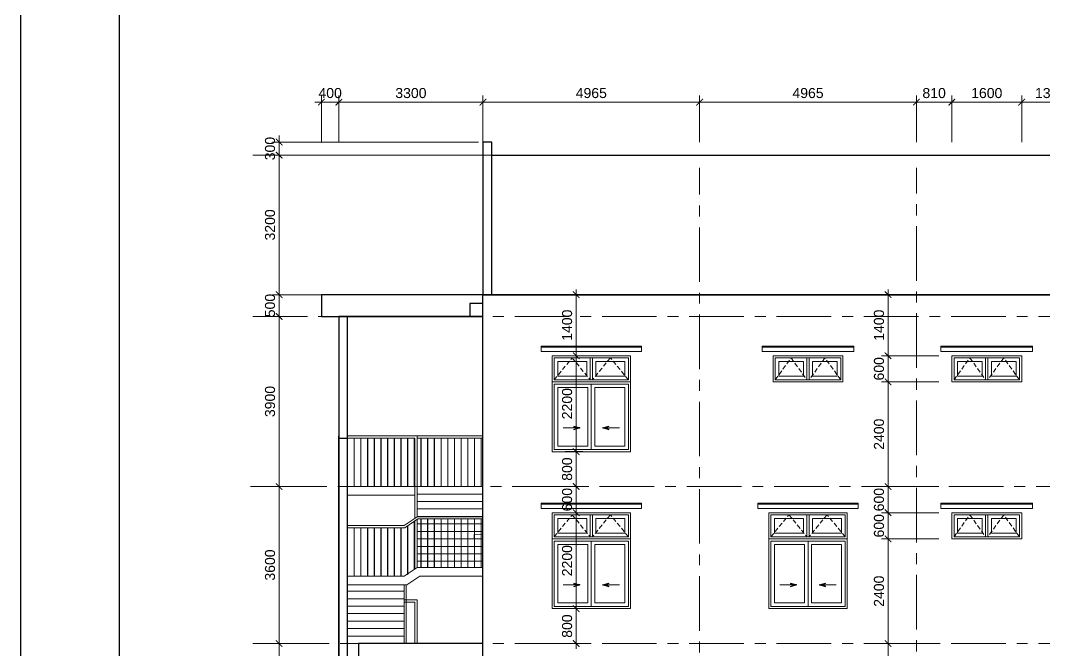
# Model space of a CAD drawing. Header units: millimetres. Extents: x 886808 to 1650903, y -1008069 to 230892.
# Drawn here: x 1007896 to 1031357, y -407942 to -393494 of the extents above; entities that cross this region are included whole.
import ezdxf

# ---------------------------------------------------------------- set-up
doc = ezdxf.new("R2010")
doc.units = ezdxf.units.MM
doc.linetypes.add('CENTER', pattern=[2, 1.25, -0.25, 0.25, -0.25])
doc.linetypes.add('DASHED', pattern=[0.75, 0.5, -0.25])
doc.layers.get('0').update_dxf_attribs({"lineweight": 0})
for name, color, linetype, lineweight in [('0.NETMANHNHAT-0.05', 251, 'Continuous', 0), ('03- Net Cua- 153', 153, 'Continuous', 9), ('06- Dim- 250', 250, 'Continuous', 0), ('8l NET TO', 8, 'Continuous', 9), ('A-GLAZ', 151, 'Continuous', 5), ('A-Wall', 113, 'Continuous', 30), ('A_Dim', 8, 'Continuous', 5)]:
    doc.layers.add(name, color=color, linetype=linetype, lineweight=lineweight)
doc.styles.add('TIÊU ĐỀ', font='arial.ttf', dxfattribs={"height": 230})
doc.dimstyles.new('1-100', dxfattribs={"dimtxt": 230, "dimasz": 150, "dimexe": 150, "dimexo": 300, "dimgap": 90, "dimtad": 1, "dimdec": 0, "dimrnd": 5, "dimzin": 0, "dimtxsty": 'TIÊU ĐỀ', "dimblk": 'ARCHTICK', "dimcen": 100, "dimdle": 120, "dimclrd": 256, "dimclre": 256, "dimclrt": 2, "dimadec": 0, "dimazin": 0, "dimtfac": 1, "dimtdec": 0, "dimtix": 1, "dimtmove": 1, "dimatfit": 3, "dimldrblk": 'OPEN30', "dimfxl": 900, "dimtolj": 1, "dimtzin": 0, "dimlwd": 13, "dimlwe": 13, "dimarcsym": 1})

# ---------------------------------------------------------------- blocks, each defined once
blk = doc.blocks.new('DAC_AW_Double aluminum sliding window - CỬA SỔ NHÔM KÍNH 2 CÁNH TRƯỢT - _1400X1300_-6485433-MẶT ĐỨNG TRỤC H-A')
at = {"layer": 'A-GLAZ'}
for p, q in [((-33025, 6560), (-33215, 6550)), ((-33215, 6550), (-33215, 6450)), ((-33215, 6450), (-33200, 6450)), ((-33190, 6450), (-33015, 6450))]:
    blk.add_line(p, q, dxfattribs=at)
for centre, radius, start, end in [((-33025, 6570), 10, 270, 0), ((-33195, 6450), 5, 0, 180)]:
    blk.add_arc(centre, radius, start, end, dxfattribs=at)
blk = doc.blocks.new('_ArchTick')
at = {"color": 0, "linetype": 'ByBlock', "const_width": 0.15}
blk.add_lwpolyline([(-0.5, -0.5), (0.5, 0.5)], dxfattribs=at)
blk = doc.blocks.new('*D320')
at = {"layer": 'A_Dim', "lineweight": 13, "transparency": 16777216}
for p, q in [((1013822, -412102), (1013822, -407662)), ((1014891, -407782), (1013672, -407782)), ((1014891, -411982), (1013672, -411982))]:
    blk.add_line(p, q, dxfattribs=at)
at = {"layer": 'Defpoints', "color": 0, "transparency": 16777216}
for p in [(1013822, -407782), (1015191, -407782), (1015191, -411982)]:
    blk.add_point(p, dxfattribs=at)
at = {"layer": 'A_Dim', "lineweight": 13, "transparency": 16777216, "xscale": 150, "yscale": 150, "zscale": 150}
for p, rotation in [((1013822, -407782), 90), ((1013822, -411982), 270)]:
    blk.add_blockref('_ArchTick', p, dxfattribs=dict(at, rotation=rotation))
at = {"layer": 'A_Dim', "color": 2, "transparency": 16777216, "insert": (1013614, -409882), "char_height": 230, "attachment_point": 5, "rotation": 90, "style": 'TIÊU ĐỀ'}
blk.add_mtext('\\A1;4200', dxfattribs=at)
blk = doc.blocks.new('_Open30')
at = {"color": 0, "linetype": 'ByBlock', "lineweight": -2}
for p, q in [((-1, 0.27), (0, 0)), ((0, 0), (-1, -0.27)), ((0, 0), (-1, 0))]:
    blk.add_line(p, q, dxfattribs=at)
blk = doc.blocks.new('*D321')
at = {"layer": 'A_Dim', "lineweight": 13, "transparency": 16777216}
for p, q in [((1014409, -404182), (1013672, -404182)), ((1013822, -407902), (1013822, -404062)), ((1014891, -407782), (1013672, -407782))]:
    blk.add_line(p, q, dxfattribs=at)
at = {"layer": 'Defpoints', "color": 0, "transparency": 16777216}
for p in [(1013822, -404182), (1014709, -404182), (1015191, -407782)]:
    blk.add_point(p, dxfattribs=at)
at = {"layer": 'A_Dim', "lineweight": 13, "transparency": 16777216, "xscale": 150, "yscale": 150, "zscale": 150}
for p, rotation in [((1013822, -404182), 90), ((1013822, -407782), 270)]:
    blk.add_blockref('_ArchTick', p, dxfattribs=dict(at, rotation=rotation))
at = {"layer": 'A_Dim', "color": 2, "transparency": 16777216, "insert": (1013614, -405982), "char_height": 230, "attachment_point": 5, "rotation": 90, "style": 'TIÊU ĐỀ'}
blk.add_mtext('\\A1;3600', dxfattribs=at)
blk = doc.blocks.new('*D322')
at = {"layer": 'A_Dim', "lineweight": 13, "transparency": 16777216}
for p, q in [((1014791, -396282), (1014791, -395217)), ((1015191, -396282), (1015191, -395217)), ((1014791, -395367), (1014641, -395367)), ((1014791, -395367), (1015191, -395367)), ((1015191, -395367), (1015341, -395367))]:
    blk.add_line(p, q, dxfattribs=at)
at = {"layer": 'Defpoints', "color": 0, "transparency": 16777216}
for p in [(1015191, -395367), (1014791, -396582), (1015191, -396582)]:
    blk.add_point(p, dxfattribs=at)
at = {"layer": 'A_Dim', "lineweight": 13, "transparency": 16777216, "xscale": 150, "yscale": 150, "zscale": 150}
blk.add_blockref('_ArchTick', (1014791, -395367), dxfattribs=at)
at = {"layer": 'A_Dim', "lineweight": 13, "transparency": 16777216, "xscale": 150, "yscale": 150, "zscale": 150, "rotation": 180}
blk.add_blockref('_ArchTick', (1015191, -395367), dxfattribs=at)
at = {"layer": 'A_Dim', "color": 2, "transparency": 16777216, "insert": (1014991, -395160), "char_height": 230, "attachment_point": 5, "style": 'TIÊU ĐỀ'}
blk.add_mtext('\\A1;400', dxfattribs=at)
blk = doc.blocks.new('*D323')
at = {"layer": 'A_Dim', "lineweight": 13, "transparency": 16777216}
for p, q in [((1015191, -396282), (1015191, -395217)), ((1018491, -396282), (1018491, -395217)), ((1015071, -395367), (1018611, -395367))]:
    blk.add_line(p, q, dxfattribs=at)
at = {"layer": 'Defpoints', "color": 0, "transparency": 16777216}
for p in [(1018491, -395367), (1015191, -396582), (1018491, -396582)]:
    blk.add_point(p, dxfattribs=at)
at = {"layer": 'A_Dim', "lineweight": 13, "transparency": 16777216, "xscale": 150, "yscale": 150, "zscale": 150, "rotation": 180}
blk.add_blockref('_ArchTick', (1015191, -395367), dxfattribs=at)
at = {"layer": 'A_Dim', "lineweight": 13, "transparency": 16777216, "xscale": 150, "yscale": 150, "zscale": 150}
blk.add_blockref('_ArchTick', (1018491, -395367), dxfattribs=at)
at = {"layer": 'A_Dim', "color": 2, "transparency": 16777216, "insert": (1016841, -395160), "char_height": 230, "attachment_point": 5, "style": 'TIÊU ĐỀ'}
blk.add_mtext('\\A1;3300', dxfattribs=at)
blk = doc.blocks.new('*D324')
at = {"layer": 'A_Dim', "lineweight": 13, "transparency": 16777216}
for p, q in [((1018491, -396282), (1018491, -395217)), ((1023456, -396282), (1023456, -395217)), ((1018371, -395367), (1023576, -395367))]:
    blk.add_line(p, q, dxfattribs=at)
at = {"layer": 'Defpoints', "color": 0, "transparency": 16777216}
for p in [(1023456, -395367), (1018491, -396582), (1023456, -396582)]:
    blk.add_point(p, dxfattribs=at)
at = {"layer": 'A_Dim', "lineweight": 13, "transparency": 16777216, "xscale": 150, "yscale": 150, "zscale": 150, "rotation": 180}
blk.add_blockref('_ArchTick', (1018491, -395367), dxfattribs=at)
at = {"layer": 'A_Dim', "lineweight": 13, "transparency": 16777216, "xscale": 150, "yscale": 150, "zscale": 150}
blk.add_blockref('_ArchTick', (1023456, -395367), dxfattribs=at)
at = {"layer": 'A_Dim', "color": 2, "transparency": 16777216, "insert": (1020974, -395160), "char_height": 230, "attachment_point": 5, "style": 'TIÊU ĐỀ'}
blk.add_mtext('\\A1;4965', dxfattribs=at)
blk = doc.blocks.new('*D325')
at = {"layer": 'A_Dim', "lineweight": 13, "transparency": 16777216}
for p, q in [((1023456, -396282), (1023456, -395217)), ((1028421, -396282), (1028421, -395217)), ((1023336, -395367), (1028541, -395367))]:
    blk.add_line(p, q, dxfattribs=at)
at = {"layer": 'Defpoints', "color": 0, "transparency": 16777216}
for p in [(1028421, -395367), (1023456, -396582), (1028421, -396582)]:
    blk.add_point(p, dxfattribs=at)
at = {"layer": 'A_Dim', "lineweight": 13, "transparency": 16777216, "xscale": 150, "yscale": 150, "zscale": 150, "rotation": 180}
blk.add_blockref('_ArchTick', (1023456, -395367), dxfattribs=at)
at = {"layer": 'A_Dim', "lineweight": 13, "transparency": 16777216, "xscale": 150, "yscale": 150, "zscale": 150}
blk.add_blockref('_ArchTick', (1028421, -395367), dxfattribs=at)
at = {"layer": 'A_Dim', "color": 2, "transparency": 16777216, "insert": (1025939, -395160), "char_height": 230, "attachment_point": 5, "style": 'TIÊU ĐỀ'}
blk.add_mtext('\\A1;4965', dxfattribs=at)
blk = doc.blocks.new('*D326')
at = {"layer": 'A_Dim', "lineweight": 13, "transparency": 16777216}
for p, q in [((1028421, -396282), (1028421, -395217)), ((1029234, -396282), (1029234, -395217)), ((1028301, -395367), (1029354, -395367))]:
    blk.add_line(p, q, dxfattribs=at)
at = {"layer": 'Defpoints', "color": 0, "transparency": 16777216}
for p in [(1029234, -395367), (1028421, -396582), (1029234, -396582)]:
    blk.add_point(p, dxfattribs=at)
at = {"layer": 'A_Dim', "lineweight": 13, "transparency": 16777216, "xscale": 150, "yscale": 150, "zscale": 150, "rotation": 180}
blk.add_blockref('_ArchTick', (1028421, -395367), dxfattribs=at)
at = {"layer": 'A_Dim', "lineweight": 13, "transparency": 16777216, "xscale": 150, "yscale": 150, "zscale": 150}
blk.add_blockref('_ArchTick', (1029234, -395367), dxfattribs=at)
at = {"layer": 'A_Dim', "color": 2, "transparency": 16777216, "insert": (1028828, -395160), "char_height": 230, "attachment_point": 5, "style": 'TIÊU ĐỀ'}
blk.add_mtext('\\A1;810', dxfattribs=at)
blk = doc.blocks.new('*D327')
at = {"layer": 'A_Dim', "lineweight": 13, "transparency": 16777216}
for p, q in [((1029234, -396282), (1029234, -395217)), ((1030834, -396282), (1030834, -395217)), ((1029114, -395367), (1030954, -395367))]:
    blk.add_line(p, q, dxfattribs=at)
at = {"layer": 'Defpoints', "color": 0, "transparency": 16777216}
for p in [(1030834, -395367), (1029234, -396582), (1030834, -396582)]:
    blk.add_point(p, dxfattribs=at)
at = {"layer": 'A_Dim', "lineweight": 13, "transparency": 16777216, "xscale": 150, "yscale": 150, "zscale": 150, "rotation": 180}
blk.add_blockref('_ArchTick', (1029234, -395367), dxfattribs=at)
at = {"layer": 'A_Dim', "lineweight": 13, "transparency": 16777216, "xscale": 150, "yscale": 150, "zscale": 150}
blk.add_blockref('_ArchTick', (1030834, -395367), dxfattribs=at)
at = {"layer": 'A_Dim', "color": 2, "transparency": 16777216, "insert": (1030034, -395160), "char_height": 230, "attachment_point": 5, "style": 'TIÊU ĐỀ'}
blk.add_mtext('\\A1;1600', dxfattribs=at)
blk = doc.blocks.new('*D328')
at = {"layer": 'A_Dim', "lineweight": 13, "transparency": 16777216}
for p, q in [((1030834, -396282), (1030834, -395217)), ((1032159, -396282), (1032159, -395217)), ((1030714, -395367), (1032279, -395367))]:
    blk.add_line(p, q, dxfattribs=at)
at = {"layer": 'Defpoints', "color": 0, "transparency": 16777216}
for p in [(1032159, -395367), (1030834, -396582), (1032159, -396582)]:
    blk.add_point(p, dxfattribs=at)
at = {"layer": 'A_Dim', "lineweight": 13, "transparency": 16777216, "xscale": 150, "yscale": 150, "zscale": 150, "rotation": 180}
blk.add_blockref('_ArchTick', (1030834, -395367), dxfattribs=at)
at = {"layer": 'A_Dim', "lineweight": 13, "transparency": 16777216, "xscale": 150, "yscale": 150, "zscale": 150}
blk.add_blockref('_ArchTick', (1032159, -395367), dxfattribs=at)
at = {"layer": 'A_Dim', "color": 2, "transparency": 16777216, "insert": (1031496, -395160), "char_height": 230, "attachment_point": 5, "style": 'TIÊU ĐỀ'}
blk.add_mtext('\\A1;1325', dxfattribs=at)
blk = doc.blocks.new('*D306')
at = {"layer": 'A_Dim', "lineweight": 13, "transparency": 16777216}
for p, q in [((1027772, -409502), (1027772, -407662)), ((1027921, -407782), (1027922, -407782)), ((1027921, -409382), (1027922, -409382))]:
    blk.add_line(p, q, dxfattribs=at)
at = {"layer": 'Defpoints', "color": 0, "transparency": 16777216}
for p in [(1027621, -407782), (1027772, -407782), (1027621, -409382)]:
    blk.add_point(p, dxfattribs=at)
at = {"layer": 'A_Dim', "lineweight": 13, "transparency": 16777216, "xscale": 150, "yscale": 150, "zscale": 150}
for p, rotation in [((1027772, -407782), 90), ((1027772, -409382), 270)]:
    blk.add_blockref('_ArchTick', p, dxfattribs=dict(at, rotation=rotation))
at = {"layer": 'A_Dim', "color": 2, "transparency": 16777216, "insert": (1027565, -408582), "char_height": 230, "attachment_point": 5, "rotation": 90, "style": 'TIÊU ĐỀ'}
blk.add_mtext('\\A1;1600', dxfattribs=at)
blk = doc.blocks.new('*D307')
at = {"layer": 'A_Dim', "lineweight": 13, "transparency": 16777216}
for p, q in [((1027772, -404782), (1027772, -404632)), ((1028934, -404782), (1027622, -404782)), ((1027772, -405382), (1027772, -404782)), ((1028934, -405382), (1027622, -405382)), ((1027772, -405382), (1027772, -405532))]:
    blk.add_line(p, q, dxfattribs=at)
at = {"layer": 'Defpoints', "color": 0, "transparency": 16777216}
for p in [(1027772, -404782), (1029234, -404782), (1029234, -405382)]:
    blk.add_point(p, dxfattribs=at)
at = {"layer": 'A_Dim', "lineweight": 13, "transparency": 16777216, "xscale": 150, "yscale": 150, "zscale": 150}
for p, rotation in [((1027772, -404782), 270), ((1027772, -405382), 90)]:
    blk.add_blockref('_ArchTick', p, dxfattribs=dict(at, rotation=rotation))
at = {"layer": 'A_Dim', "color": 2, "transparency": 16777216, "insert": (1027565, -405082), "char_height": 230, "attachment_point": 5, "rotation": 90, "style": 'TIÊU ĐỀ'}
blk.add_mtext('\\A1;600', dxfattribs=at)
blk = doc.blocks.new('*D308')
at = {"layer": 'A_Dim', "lineweight": 13, "transparency": 16777216}
for p, q in [((1028934, -404182), (1027622, -404182)), ((1027772, -404182), (1027772, -404032)), ((1027772, -404782), (1027772, -404182)), ((1028934, -404782), (1027622, -404782)), ((1027772, -404782), (1027772, -404932))]:
    blk.add_line(p, q, dxfattribs=at)
at = {"layer": 'Defpoints', "color": 0, "transparency": 16777216}
for p in [(1027772, -404182), (1029234, -404182), (1029234, -404782)]:
    blk.add_point(p, dxfattribs=at)
at = {"layer": 'A_Dim', "lineweight": 13, "transparency": 16777216, "xscale": 150, "yscale": 150, "zscale": 150}
for p, rotation in [((1027772, -404182), 270), ((1027772, -404782), 90)]:
    blk.add_blockref('_ArchTick', p, dxfattribs=dict(at, rotation=rotation))
at = {"layer": 'A_Dim', "color": 2, "transparency": 16777216, "insert": (1027565, -404482), "char_height": 230, "attachment_point": 5, "rotation": 90, "style": 'TIÊU ĐỀ'}
blk.add_mtext('\\A1;600', dxfattribs=at)
blk = doc.blocks.new('*D309')
at = {"layer": 'A_Dim', "lineweight": 13, "transparency": 16777216}
for p, q in [((1028934, -401782), (1027622, -401782)), ((1027772, -404302), (1027772, -401662)), ((1028934, -404182), (1027622, -404182))]:
    blk.add_line(p, q, dxfattribs=at)
at = {"layer": 'Defpoints', "color": 0, "transparency": 16777216}
for p in [(1027772, -401782), (1029234, -401782), (1029234, -404182)]:
    blk.add_point(p, dxfattribs=at)
at = {"layer": 'A_Dim', "lineweight": 13, "transparency": 16777216, "xscale": 150, "yscale": 150, "zscale": 150}
for p, rotation in [((1027772, -401782), 90), ((1027772, -404182), 270)]:
    blk.add_blockref('_ArchTick', p, dxfattribs=dict(at, rotation=rotation))
at = {"layer": 'A_Dim', "color": 2, "transparency": 16777216, "insert": (1027565, -402982), "char_height": 230, "attachment_point": 5, "rotation": 90, "style": 'TIÊU ĐỀ'}
blk.add_mtext('\\A1;2400', dxfattribs=at)
blk = doc.blocks.new('*D310')
at = {"layer": 'A_Dim', "lineweight": 13, "transparency": 16777216}
for p, q in [((1028934, -401182), (1027622, -401182)), ((1027772, -401182), (1027772, -401032)), ((1027772, -401782), (1027772, -401182)), ((1028934, -401782), (1027622, -401782)), ((1027772, -401782), (1027772, -401932))]:
    blk.add_line(p, q, dxfattribs=at)
at = {"layer": 'Defpoints', "color": 0, "transparency": 16777216}
for p in [(1027772, -401182), (1029234, -401182), (1029234, -401782)]:
    blk.add_point(p, dxfattribs=at)
at = {"layer": 'A_Dim', "lineweight": 13, "transparency": 16777216, "xscale": 150, "yscale": 150, "zscale": 150}
for p, rotation in [((1027772, -401182), 270), ((1027772, -401782), 90)]:
    blk.add_blockref('_ArchTick', p, dxfattribs=dict(at, rotation=rotation))
at = {"layer": 'A_Dim', "color": 2, "transparency": 16777216, "insert": (1027565, -401482), "char_height": 230, "attachment_point": 5, "rotation": 90, "style": 'TIÊU ĐỀ'}
blk.add_mtext('\\A1;600', dxfattribs=at)
blk = doc.blocks.new('*D311')
at = {"layer": 'A_Dim', "lineweight": 13, "transparency": 16777216}
for p, q in [((1027772, -401302), (1027772, -399662)), ((1028934, -399782), (1027622, -399782)), ((1028934, -401182), (1027622, -401182))]:
    blk.add_line(p, q, dxfattribs=at)
at = {"layer": 'Defpoints', "color": 0, "transparency": 16777216}
for p in [(1027772, -399782), (1029234, -399782), (1029234, -401182)]:
    blk.add_point(p, dxfattribs=at)
at = {"layer": 'A_Dim', "lineweight": 13, "transparency": 16777216, "xscale": 150, "yscale": 150, "zscale": 150}
for p, rotation in [((1027772, -399782), 90), ((1027772, -401182), 270)]:
    blk.add_blockref('_ArchTick', p, dxfattribs=dict(at, rotation=rotation))
at = {"layer": 'A_Dim', "color": 2, "transparency": 16777216, "insert": (1027565, -400482), "char_height": 230, "attachment_point": 5, "rotation": 90, "style": 'TIÊU ĐỀ'}
blk.add_mtext('\\A1;1400', dxfattribs=at)
blk = doc.blocks.new('*D313')
at = {"layer": 'A_Dim', "lineweight": 13, "transparency": 16777216}
for p, q in [((1028934, -405382), (1027622, -405382)), ((1027772, -407902), (1027772, -405262)), ((1028934, -407782), (1027622, -407782))]:
    blk.add_line(p, q, dxfattribs=at)
at = {"layer": 'Defpoints', "color": 0, "transparency": 16777216}
for p in [(1027772, -405382), (1029234, -405382), (1029234, -407782)]:
    blk.add_point(p, dxfattribs=at)
at = {"layer": 'A_Dim', "lineweight": 13, "transparency": 16777216, "xscale": 150, "yscale": 150, "zscale": 150}
for p, rotation in [((1027772, -405382), 90), ((1027772, -407782), 270)]:
    blk.add_blockref('_ArchTick', p, dxfattribs=dict(at, rotation=rotation))
at = {"layer": 'A_Dim', "color": 2, "transparency": 16777216, "insert": (1027565, -406582), "char_height": 230, "attachment_point": 5, "rotation": 90, "style": 'TIÊU ĐỀ'}
blk.add_mtext('\\A1;2400', dxfattribs=at)
blk = doc.blocks.new('*D314')
at = {"layer": 'A_Dim', "lineweight": 13, "transparency": 16777216}
for p, q in [((1020350, -406982), (1020778, -406982)), ((1020628, -407902), (1020628, -406862)), ((1020350, -407782), (1020778, -407782))]:
    blk.add_line(p, q, dxfattribs=at)
at = {"layer": 'Defpoints', "color": 0, "transparency": 16777216}
for p in [(1020050, -406982), (1020628, -406982), (1020050, -407782)]:
    blk.add_point(p, dxfattribs=at)
at = {"layer": 'A_Dim', "lineweight": 13, "transparency": 16777216, "xscale": 150, "yscale": 150, "zscale": 150}
for p, rotation in [((1020628, -406982), 90), ((1020628, -407782), 270)]:
    blk.add_blockref('_ArchTick', p, dxfattribs=dict(at, rotation=rotation))
at = {"layer": 'A_Dim', "color": 2, "transparency": 16777216, "insert": (1020420, -407382), "char_height": 230, "attachment_point": 5, "rotation": 90, "style": 'TIÊU ĐỀ'}
blk.add_mtext('\\A1;800', dxfattribs=at)
blk = doc.blocks.new('*D315')
at = {"layer": 'A_Dim', "lineweight": 13, "transparency": 16777216}
for p, q in [((1020628, -407102), (1020628, -404662)), ((1020374, -404782), (1020778, -404782)), ((1020350, -406982), (1020778, -406982))]:
    blk.add_line(p, q, dxfattribs=at)
at = {"layer": 'Defpoints', "color": 0, "transparency": 16777216}
for p in [(1020074, -404782), (1020628, -404782), (1020050, -406982)]:
    blk.add_point(p, dxfattribs=at)
at = {"layer": 'A_Dim', "lineweight": 13, "transparency": 16777216, "xscale": 150, "yscale": 150, "zscale": 150}
for p, rotation in [((1020628, -404782), 90), ((1020628, -406982), 270)]:
    blk.add_blockref('_ArchTick', p, dxfattribs=dict(at, rotation=rotation))
at = {"layer": 'A_Dim', "color": 2, "transparency": 16777216, "insert": (1020420, -405882), "char_height": 230, "attachment_point": 5, "rotation": 90, "style": 'TIÊU ĐỀ'}
blk.add_mtext('\\A1;2200', dxfattribs=at)
blk = doc.blocks.new('*D316')
at = {"layer": 'A_Dim', "lineweight": 13, "transparency": 16777216}
for p, q in [((1020374, -404182), (1020778, -404182)), ((1020628, -404182), (1020628, -404032)), ((1020628, -404782), (1020628, -404182)), ((1020374, -404782), (1020778, -404782)), ((1020628, -404782), (1020628, -404932))]:
    blk.add_line(p, q, dxfattribs=at)
at = {"layer": 'Defpoints', "color": 0, "transparency": 16777216}
for p in [(1020074, -404182), (1020628, -404182), (1020074, -404782)]:
    blk.add_point(p, dxfattribs=at)
at = {"layer": 'A_Dim', "lineweight": 13, "transparency": 16777216, "xscale": 150, "yscale": 150, "zscale": 150}
for p, rotation in [((1020628, -404182), 270), ((1020628, -404782), 90)]:
    blk.add_blockref('_ArchTick', p, dxfattribs=dict(at, rotation=rotation))
at = {"layer": 'A_Dim', "color": 2, "transparency": 16777216, "insert": (1020420, -404482), "char_height": 230, "attachment_point": 5, "rotation": 90, "style": 'TIÊU ĐỀ'}
blk.add_mtext('\\A1;600', dxfattribs=at)
blk = doc.blocks.new('*D317')
at = {"layer": 'A_Dim', "lineweight": 13, "transparency": 16777216}
for p, q in [((1020628, -404302), (1020628, -403262)), ((1020374, -403382), (1020778, -403382)), ((1020374, -404182), (1020778, -404182))]:
    blk.add_line(p, q, dxfattribs=at)
at = {"layer": 'Defpoints', "color": 0, "transparency": 16777216}
for p in [(1020074, -403382), (1020628, -403382), (1020074, -404182)]:
    blk.add_point(p, dxfattribs=at)
at = {"layer": 'A_Dim', "lineweight": 13, "transparency": 16777216, "xscale": 150, "yscale": 150, "zscale": 150}
for p, rotation in [((1020628, -403382), 90), ((1020628, -404182), 270)]:
    blk.add_blockref('_ArchTick', p, dxfattribs=dict(at, rotation=rotation))
at = {"layer": 'A_Dim', "color": 2, "transparency": 16777216, "insert": (1020420, -403782), "char_height": 230, "attachment_point": 5, "rotation": 90, "style": 'TIÊU ĐỀ'}
blk.add_mtext('\\A1;800', dxfattribs=at)
blk = doc.blocks.new('*D318')
at = {"layer": 'A_Dim', "lineweight": 13, "transparency": 16777216}
for p, q in [((1020374, -401182), (1020778, -401182)), ((1020628, -403502), (1020628, -401062)), ((1020374, -403382), (1020778, -403382))]:
    blk.add_line(p, q, dxfattribs=at)
at = {"layer": 'Defpoints', "color": 0, "transparency": 16777216}
for p in [(1020074, -401182), (1020628, -401182), (1020074, -403382)]:
    blk.add_point(p, dxfattribs=at)
at = {"layer": 'A_Dim', "lineweight": 13, "transparency": 16777216, "xscale": 150, "yscale": 150, "zscale": 150}
for p, rotation in [((1020628, -401182), 90), ((1020628, -403382), 270)]:
    blk.add_blockref('_ArchTick', p, dxfattribs=dict(at, rotation=rotation))
at = {"layer": 'A_Dim', "color": 2, "transparency": 16777216, "insert": (1020420, -402282), "char_height": 230, "attachment_point": 5, "rotation": 90, "style": 'TIÊU ĐỀ'}
blk.add_mtext('\\A1;2200', dxfattribs=at)
blk = doc.blocks.new('*D319')
at = {"layer": 'A_Dim', "lineweight": 13, "transparency": 16777216}
for p, q in [((1020628, -401302), (1020628, -399662)), ((1020120, -399782), (1020778, -399782)), ((1020374, -401182), (1020778, -401182))]:
    blk.add_line(p, q, dxfattribs=at)
at = {"layer": 'Defpoints', "color": 0, "transparency": 16777216}
for p in [(1019820, -399782), (1020628, -399782), (1020074, -401182)]:
    blk.add_point(p, dxfattribs=at)
at = {"layer": 'A_Dim', "lineweight": 13, "transparency": 16777216, "xscale": 150, "yscale": 150, "zscale": 150}
for p, rotation in [((1020628, -399782), 90), ((1020628, -401182), 270)]:
    blk.add_blockref('_ArchTick', p, dxfattribs=dict(at, rotation=rotation))
at = {"layer": 'A_Dim', "color": 2, "transparency": 16777216, "insert": (1020420, -400482), "char_height": 230, "attachment_point": 5, "rotation": 90, "style": 'TIÊU ĐỀ'}
blk.add_mtext('\\A1;1400', dxfattribs=at)
blk = doc.blocks.new('*D339')
at = {"layer": 'A_Dim', "lineweight": 13, "transparency": 16777216}
for p, q in [((1013822, -404302), (1013822, -400162)), ((1014067, -400282), (1013672, -400282)), ((1014652, -404182), (1013672, -404182))]:
    blk.add_line(p, q, dxfattribs=at)
at = {"layer": 'Defpoints', "color": 0, "transparency": 16777216}
for p in [(1013822, -400282), (1014367, -400282), (1014952, -404182)]:
    blk.add_point(p, dxfattribs=at)
at = {"layer": 'A_Dim', "lineweight": 13, "transparency": 16777216, "xscale": 150, "yscale": 150, "zscale": 150}
for p, rotation in [((1013822, -400282), 90), ((1013822, -404182), 270)]:
    blk.add_blockref('_ArchTick', p, dxfattribs=dict(at, rotation=rotation))
at = {"layer": 'A_Dim', "color": 2, "transparency": 16777216, "insert": (1013614, -402232), "char_height": 230, "attachment_point": 5, "rotation": 90, "style": 'TIÊU ĐỀ'}
blk.add_mtext('\\A1;3900', dxfattribs=at)
blk = doc.blocks.new('*D338')
at = {"layer": 'A_Dim', "lineweight": 13, "transparency": 16777216}
for p, q in [((1013822, -396282), (1013822, -396132)), ((1018391, -396282), (1013672, -396282)), ((1013822, -396582), (1013822, -396282)), ((1018832, -396582), (1013672, -396582)), ((1013822, -396582), (1013822, -396732))]:
    blk.add_line(p, q, dxfattribs=at)
at = {"layer": 'Defpoints', "color": 0, "transparency": 16777216}
for p in [(1013822, -396282), (1018691, -396282), (1019132, -396582)]:
    blk.add_point(p, dxfattribs=at)
at = {"layer": 'A_Dim', "lineweight": 13, "transparency": 16777216, "xscale": 150, "yscale": 150, "zscale": 150}
for p, rotation in [((1013822, -396282), 270), ((1013822, -396582), 90)]:
    blk.add_blockref('_ArchTick', p, dxfattribs=dict(at, rotation=rotation))
at = {"layer": 'A_Dim', "color": 2, "transparency": 16777216, "insert": (1013614, -396432), "char_height": 230, "attachment_point": 5, "rotation": 90, "style": 'TIÊU ĐỀ'}
blk.add_mtext('\\A1;300', dxfattribs=at)
blk = doc.blocks.new('*D498')
at = {"layer": 'A_Dim', "lineweight": 13, "transparency": 16777216}
for p, q in [((1013822, -399782), (1013822, -399632)), ((1014886, -399782), (1013672, -399782)), ((1013822, -400282), (1013822, -399782)), ((1014067, -400282), (1013672, -400282)), ((1013822, -400282), (1013822, -400432))]:
    blk.add_line(p, q, dxfattribs=at)
at = {"layer": 'Defpoints', "color": 0, "transparency": 16777216}
for p in [(1013822, -399782), (1015186, -399782, 0), (1014367, -400282)]:
    blk.add_point(p, dxfattribs=at)
at = {"layer": 'A_Dim', "lineweight": 13, "transparency": 16777216, "xscale": 150, "yscale": 150, "zscale": 150}
for p, rotation in [((1013822, -399782), 270), ((1013822, -400282), 90)]:
    blk.add_blockref('_ArchTick', p, dxfattribs=dict(at, rotation=rotation))
at = {"layer": 'A_Dim', "color": 2, "transparency": 16777216, "insert": (1013614, -400032), "char_height": 230, "attachment_point": 5, "rotation": 90, "style": 'TIÊU ĐỀ'}
blk.add_mtext('\\A1;500', dxfattribs=at)
blk = doc.blocks.new('*D499')
at = {"layer": 'A_Dim', "lineweight": 13, "transparency": 16777216}
for p, q in [((1013822, -399902), (1013822, -396462)), ((1015679, -396582), (1013672, -396582)), ((1014886, -399782), (1013672, -399782))]:
    blk.add_line(p, q, dxfattribs=at)
at = {"layer": 'Defpoints', "color": 0, "transparency": 16777216}
for p in [(1013822, -396582), (1015979, -396582), (1015186, -399782, 0)]:
    blk.add_point(p, dxfattribs=at)
at = {"layer": 'A_Dim', "lineweight": 13, "transparency": 16777216, "xscale": 150, "yscale": 150, "zscale": 150}
for p, rotation in [((1013822, -396582), 90), ((1013822, -399782), 270)]:
    blk.add_blockref('_ArchTick', p, dxfattribs=dict(at, rotation=rotation))
at = {"layer": 'A_Dim', "color": 2, "transparency": 16777216, "insert": (1013614, -398182), "char_height": 230, "attachment_point": 5, "rotation": 90, "style": 'TIÊU ĐỀ'}
blk.add_mtext('\\A1;3200', dxfattribs=at)

msp = doc.modelspace()

# ---------------------------------------------------------------- linework, layer by layer
at = {"layer": '0.NETMANHNHAT-0.05', "transparency": 33554636}
for points in [[(1018491.4, -403019.8), (1015391.4, -403019.8)], [(1016984.1, -404875.5), (1016984.1, -403019.8), (1016934.1, -403019.8)], [(1016934.1, -403069.8), (1015391.4, -403069.8)], [(1016934.1, -403069.8), (1016934.1, -404909.1)], [(1018491.4, -403069.8), (1016984.1, -403069.8)], [(1018491.4, -404182.5), (1015391.4, -404182.5)], [(1015391.4, -407782.5), (1015391.4, -404182.5)], [(1016615.4, -404182.5), (1015391.4, -404182.5)], [(1016984.1, -404182.5), (1018491.4, -404182.5)], [(1016984.1, -404875.5), (1016984.1, -404182.5)], [(1016934.1, -404382.5), (1015391.4, -404382.5)], [(1016984.1, -404353.9), (1018491.4, -404353.9)], [(1016984.1, -404525.4), (1018491.4, -404525.4)], [(1016984.1, -404696.8), (1018491.4, -404696.8)], [(1018491.4, -404875.5), (1016984.1, -404875.5), (1016684.1, -405077), (1015391.4, -405077)], [(1018491.4, -404925.5), (1016999.3, -404925.5), (1016699.3, -405127), (1015391.4, -405127)], [(1016984.1, -404868.2), (1018491.4, -404868.2)], [(1016984.1, -406038.2), (1016984.1, -404935.8)], [(1016984.1, -406038.2), (1016984.1, -404935.8)], [(1016918.4, -404979.9), (1016918.4, -406082.3), (1016921.4, -406082.3), (1016921.4, -404977.9)], [(1016934.1, -404969.3), (1016934.1, -406071.8)], [(1016984.1, -405039.6), (1018491.4, -405039.6)], [(1016984.1, -405211.1), (1018491.4, -405211.1)], [(1016984.1, -405382.5), (1018491.4, -405382.5)], [(1016984.1, -405553.9), (1018491.4, -405553.9)], [(1016984.1, -405725.4), (1018491.4, -405725.4)], [(1018491.4, -406038.2), (1016984.1, -406038.2), (1016684.1, -406239.6), (1015391.4, -406239.6)], [(1016984.1, -405896.8), (1018491.4, -405896.8)], [(1018491.4, -406238.2), (1017045, -406238.2), (1016745, -406439.6), (1015391.4, -406439.6)], [(1016684.1, -407782.5), (1016684.1, -406439.6)], [(1016734.1, -407782.5), (1016734.1, -406439.6)], [(1015391.4, -406582.5), (1016684.1, -406582.5)], [(1015391.4, -406753.9), (1016684.1, -406753.9)], [(1016984.1, -407782.5), (1016984.1, -406782.5), (1016684.1, -406782.5)], [(1015391.4, -406925.4), (1016684.1, -406925.4)], [(1016934.1, -407782.5), (1016934.1, -406832.5), (1016684.1, -406832.5)], [(1015391.4, -407096.8), (1016684.1, -407096.8)], [(1015391.4, -407268.2), (1016684.1, -407268.2)], [(1015391.4, -407439.6), (1016684.1, -407439.6)], [(1015391.4, -407611.1), (1016684.1, -407611.1)], [(1018491.4, -407782.5), (1015391.4, -407782.5)], [(1015391.4, -407782.5), (1016684.1, -407782.5)]]:
    msp.add_lwpolyline(points, dxfattribs=at)
for points in [[(1015541.4, -404182.5), (1015544.4, -404182.5), (1015544.4, -403069.8), (1015541.4, -403069.8)], [(1015694.4, -404182.5), (1015697.4, -404182.5), (1015697.4, -403069.8), (1015694.4, -403069.8)], [(1015847.4, -404182.5), (1015850.4, -404182.5), (1015850.4, -403069.8), (1015847.4, -403069.8)], [(1016000.4, -404182.5), (1016003.4, -404182.5), (1016003.4, -403069.8), (1016000.4, -403069.8)], [(1016153.4, -404182.5), (1016156.4, -404182.5), (1016156.4, -403069.8), (1016153.4, -403069.8)], [(1016306.4, -404182.5), (1016309.4, -404182.5), (1016309.4, -403069.8), (1016306.4, -403069.8)], [(1016459.4, -404182.5), (1016462.4, -404182.5), (1016462.4, -403069.8), (1016459.4, -403069.8)], [(1016612.4, -404182.5), (1016615.4, -404182.5), (1016615.4, -403069.8), (1016612.4, -403069.8)], [(1016765.4, -404182.5), (1016768.4, -404182.5), (1016768.4, -403069.8), (1016765.4, -403069.8)], [(1016918.4, -404182.5), (1016921.4, -404182.5), (1016921.4, -403069.8), (1016918.4, -403069.8)], [(1017071.4, -404182.5), (1017074.4, -404182.5), (1017074.4, -403069.8), (1017071.4, -403069.8)], [(1017224.4, -404182.5), (1017227.4, -404182.5), (1017227.4, -403069.8), (1017224.4, -403069.8)], [(1017377.4, -404182.5), (1017380.4, -404182.5), (1017380.4, -403069.8), (1017377.4, -403069.8)], [(1017530.4, -404182.5), (1017533.4, -404182.5), (1017533.4, -403069.8), (1017530.4, -403069.8)], [(1017683.4, -404182.5), (1017686.4, -404182.5), (1017686.4, -403069.8), (1017683.4, -403069.8)], [(1017836.4, -404182.5), (1017839.4, -404182.5), (1017839.4, -403069.8), (1017836.4, -403069.8)], [(1017989.4, -404182.5), (1017992.4, -404182.5), (1017992.4, -403069.8), (1017989.4, -403069.8)], [(1018142.4, -404182.5), (1018145.4, -404182.5), (1018145.4, -403069.8), (1018142.4, -403069.8)], [(1018295.4, -404182.5), (1018298.4, -404182.5), (1018298.4, -403069.8), (1018295.4, -403069.8)], [(1018448.4, -404182.5), (1018451.4, -404182.5), (1018451.4, -403069.8), (1018448.4, -403069.8)], [(1017071.4, -406038.2), (1017074.4, -406038.2), (1017074.4, -404927), (1017071.4, -404927)], [(1017224.4, -406038.2), (1017227.4, -406038.2), (1017227.4, -404927), (1017224.4, -404927)], [(1017377.4, -406038.2), (1017380.4, -406038.2), (1017380.4, -404927), (1017377.4, -404927)], [(1017530.4, -406038.2), (1017533.4, -406038.2), (1017533.4, -404927), (1017530.4, -404927)], [(1017683.4, -406038.2), (1017686.4, -406038.2), (1017686.4, -404927), (1017683.4, -404927)], [(1017836.4, -406038.2), (1017839.4, -406038.2), (1017839.4, -404927), (1017836.4, -404927)], [(1017989.4, -406038.2), (1017992.4, -406038.2), (1017992.4, -404927), (1017989.4, -404927)], [(1018142.4, -406038.2), (1018145.4, -406038.2), (1018145.4, -404927), (1018142.4, -404927)], [(1018295.4, -406038.2), (1018298.4, -406038.2), (1018298.4, -404927), (1018295.4, -404927)], [(1018448.4, -406038.2), (1018451.4, -406038.2), (1018451.4, -404927), (1018448.4, -404927)], [(1015541.4, -406239.6), (1015544.4, -406239.6), (1015544.4, -405127), (1015541.4, -405127)], [(1015694.4, -406239.6), (1015697.4, -406239.6), (1015697.4, -405127), (1015694.4, -405127)], [(1015847.4, -406239.6), (1015850.4, -406239.6), (1015850.4, -405127), (1015847.4, -405127)], [(1016000.4, -406239.6), (1016003.4, -406239.6), (1016003.4, -405127), (1016000.4, -405127)], [(1016153.4, -406239.6), (1016156.4, -406239.6), (1016156.4, -405127), (1016153.4, -405127)], [(1016306.4, -406239.6), (1016309.4, -406239.6), (1016309.4, -405127), (1016306.4, -405127)], [(1016459.4, -406239.6), (1016462.4, -406239.6), (1016462.4, -405127), (1016459.4, -405127)], [(1016612.4, -406239.6), (1016615.4, -406239.6), (1016615.4, -405127), (1016612.4, -405127)], [(1016765.4, -406195.3), (1016768.4, -406195.3), (1016768.4, -405082.6), (1016765.4, -405082.6)]]:
    msp.add_lwpolyline(points, close=True, dxfattribs=at)
at = {"layer": '03- Net Cua- 153', "linetype": 'Continuous', "transparency": 33554636}
for points in [[(1021873.9, -401182.3), (1020073.9, -401182.3), (1020073.9, -401782.3), (1021873.9, -401782.3)], [(1025138.8, -401182.3), (1026738.8, -401182.3), (1026738.8, -401782.3), (1025138.8, -401782.3)], [(1029233.9, -401182.5), (1030833.9, -401182.5), (1030833.9, -401782.5), (1029233.9, -401782.5)], [(1021823.9, -401232.3), (1020123.9, -401232.3), (1020123.9, -401732.3), (1021823.9, -401732.3)], [(1020948.9, -401232.3), (1020123.9, -401232.3), (1020123.9, -401732.3), (1020948.9, -401732.3)], [(1020868.9, -401312.3), (1020203.9, -401312.3), (1020203.9, -401652.3), (1020868.9, -401652.3)], [(1020948.9, -401232.3), (1020998.9, -401232.3), (1020998.9, -401732.3), (1020948.9, -401732.3)], [(1020998.9, -401232.3), (1021823.9, -401232.3), (1021823.9, -401732.3), (1020998.9, -401732.3)], [(1021078.9, -401312.3), (1021743.9, -401312.3), (1021743.9, -401652.3), (1021078.9, -401652.3)], [(1025188.8, -401232.3), (1026688.8, -401232.3), (1026688.8, -401732.3), (1025188.8, -401732.3)], [(1025913.8, -401232.3), (1025188.8, -401232.3), (1025188.8, -401732.3), (1025913.8, -401732.3)], [(1025833.8, -401312.3), (1025268.8, -401312.3), (1025268.8, -401652.3), (1025833.8, -401652.3)], [(1025963.8, -401232.3), (1025913.8, -401232.3), (1025913.8, -401732.3), (1025963.8, -401732.3)], [(1025963.8, -401232.3), (1026688.8, -401232.3), (1026688.8, -401732.3), (1025963.8, -401732.3)], [(1026043.8, -401312.3), (1026608.8, -401312.3), (1026608.8, -401652.3), (1026043.8, -401652.3)], [(1029283.9, -401232.5), (1030783.9, -401232.5), (1030783.9, -401732.5), (1029283.9, -401732.5)], [(1030008.9, -401232.5), (1029283.9, -401232.5), (1029283.9, -401732.5), (1030008.9, -401732.5)], [(1029928.9, -401312.5), (1029363.9, -401312.5), (1029363.9, -401652.5), (1029928.9, -401652.5)], [(1030058.9, -401232.5), (1030008.9, -401232.5), (1030008.9, -401732.5), (1030058.9, -401732.5)], [(1030058.9, -401232.5), (1030783.9, -401232.5), (1030783.9, -401732.5), (1030058.9, -401732.5)], [(1030138.9, -401312.5), (1030703.9, -401312.5), (1030703.9, -401652.5), (1030138.9, -401652.5)], [(1021873.9, -401782.3), (1020073.9, -401782.3), (1020073.9, -403382.3), (1021873.9, -403382.3)], [(1021823.9, -401832.3), (1020123.9, -401832.3), (1020123.9, -403332.3), (1021823.9, -403332.3)], [(1020973.9, -401832.3), (1020123.9, -401832.3), (1020123.9, -403332.3), (1020973.9, -403332.3)], [(1020973.9, -401832.3), (1021823.9, -401832.3), (1021823.9, -403332.3), (1020973.9, -403332.3)], [(1020893.9, -401912.3), (1020203.9, -401912.3), (1020203.9, -403252.3), (1020893.9, -403252.3)], [(1021053.9, -401912.3), (1021743.9, -401912.3), (1021743.9, -403252.3), (1021053.9, -403252.3)], [(1021873.9, -404782.3), (1020073.9, -404782.3), (1020073.9, -405382.3), (1021873.9, -405382.3)], [(1021823.9, -404832.3), (1020123.9, -404832.3), (1020123.9, -405332.3), (1021823.9, -405332.3)], [(1020948.9, -404832.3), (1020123.9, -404832.3), (1020123.9, -405332.3), (1020948.9, -405332.3)], [(1020868.9, -404912.3), (1020203.9, -404912.3), (1020203.9, -405252.3), (1020868.9, -405252.3)], [(1020948.9, -404832.3), (1020998.9, -404832.3), (1020998.9, -405332.3), (1020948.9, -405332.3)], [(1020998.9, -404832.3), (1021823.9, -404832.3), (1021823.9, -405332.3), (1020998.9, -405332.3)], [(1021078.9, -404912.3), (1021743.9, -404912.3), (1021743.9, -405252.3), (1021078.9, -405252.3)], [(1026838.8, -404782.3), (1025038.8, -404782.3), (1025038.8, -405382.3), (1026838.8, -405382.3)], [(1026788.8, -404832.3), (1025088.8, -404832.3), (1025088.8, -405332.3), (1026788.8, -405332.3)], [(1025913.8, -404832.3), (1025088.8, -404832.3), (1025088.8, -405332.3), (1025913.8, -405332.3)], [(1025833.8, -404912.3), (1025168.8, -404912.3), (1025168.8, -405252.3), (1025833.8, -405252.3)], [(1025913.8, -404832.3), (1025963.8, -404832.3), (1025963.8, -405332.3), (1025913.8, -405332.3)], [(1025963.8, -404832.3), (1026788.8, -404832.3), (1026788.8, -405332.3), (1025963.8, -405332.3)], [(1026043.8, -404912.3), (1026708.8, -404912.3), (1026708.8, -405252.3), (1026043.8, -405252.3)], [(1029233.9, -404782.5), (1030833.9, -404782.5), (1030833.9, -405382.5), (1029233.9, -405382.5)], [(1029283.9, -404832.5), (1030783.9, -404832.5), (1030783.9, -405332.5), (1029283.9, -405332.5)], [(1030008.9, -404832.5), (1029283.9, -404832.5), (1029283.9, -405332.5), (1030008.9, -405332.5)], [(1029928.9, -404912.5), (1029363.9, -404912.5), (1029363.9, -405252.5), (1029928.9, -405252.5)], [(1030058.9, -404832.5), (1030008.9, -404832.5), (1030008.9, -405332.5), (1030058.9, -405332.5)], [(1030058.9, -404832.5), (1030783.9, -404832.5), (1030783.9, -405332.5), (1030058.9, -405332.5)], [(1030138.9, -404912.5), (1030703.9, -404912.5), (1030703.9, -405252.5), (1030138.9, -405252.5)], [(1021873.9, -405382.3), (1020073.9, -405382.3), (1020073.9, -406982.3), (1021873.9, -406982.3)], [(1026838.8, -405382.3), (1025038.8, -405382.3), (1025038.8, -406982.3), (1026838.8, -406982.3)], [(1021823.9, -405432.3), (1020123.9, -405432.3), (1020123.9, -406932.3), (1021823.9, -406932.3)], [(1020973.9, -405432.3), (1020123.9, -405432.3), (1020123.9, -406932.3), (1020973.9, -406932.3)], [(1020893.9, -405512.3), (1020203.9, -405512.3), (1020203.9, -406852.3), (1020893.9, -406852.3)], [(1020973.9, -405432.3), (1021823.9, -405432.3), (1021823.9, -406932.3), (1020973.9, -406932.3)], [(1021053.9, -405512.3), (1021743.9, -405512.3), (1021743.9, -406852.3), (1021053.9, -406852.3)], [(1026788.8, -405432.3), (1025088.8, -405432.3), (1025088.8, -406932.3), (1026788.8, -406932.3)], [(1025938.8, -405432.3), (1025088.8, -405432.3), (1025088.8, -406932.3), (1025938.8, -406932.3)], [(1025858.8, -405512.3), (1025168.8, -405512.3), (1025168.8, -406852.3), (1025858.8, -406852.3)], [(1025938.8, -405432.3), (1026788.8, -405432.3), (1026788.8, -406932.3), (1025938.8, -406932.3)], [(1026018.8, -405512.3), (1026708.8, -405512.3), (1026708.8, -406852.3), (1026018.8, -406852.3)]]:
    msp.add_lwpolyline(points, close=True, dxfattribs=at)
at = {"layer": '06- Dim- 250', "linetype": 'DASHED', "ltscale": 200, "transparency": 33554636}
for points in [[(1020123.9, -401732.3), (1020536.4, -401232.3), (1020948.9, -401732.3)], [(1021823.9, -401732.3), (1021411.4, -401232.3), (1020998.9, -401732.3)], [(1025188.8, -401732.3), (1025551.3, -401232.3), (1025913.8, -401732.3)], [(1026688.8, -401732.3), (1026326.3, -401232.3), (1025963.8, -401732.3)], [(1029283.9, -401732.5), (1029646.4, -401232.5), (1030008.9, -401732.5)], [(1030783.9, -401732.5), (1030421.4, -401232.5), (1030058.9, -401732.5)], [(1020123.9, -405332.3), (1020536.4, -404832.3), (1020948.9, -405332.3)], [(1021823.9, -405332.3), (1021411.4, -404832.3), (1020998.9, -405332.3)], [(1025088.8, -405332.3), (1025501.3, -404832.3), (1025913.8, -405332.3)], [(1026788.8, -405332.3), (1026376.3, -404832.3), (1025963.8, -405332.3)], [(1029283.9, -405332.5), (1029646.4, -404832.5), (1030008.9, -405332.5)], [(1030783.9, -405332.5), (1030421.4, -404832.5), (1030058.9, -405332.5)]]:
    msp.add_lwpolyline(points, dxfattribs=at)
at = {"layer": '8l NET TO', "color": 251, "linetype": 'CENTER', "ltscale": 1000, "true_color": 0x636466, "transparency": 33554636}
for p, q in [((1013219.7, -396582.5), (1057280.6, -396582.5)), ((1018491.4, -415463.5), (1018491.4, -396873.3)), ((1023456.1, -415488.3), (1023456.1, -396873.3)), ((1028421.4, -415463.5), (1028421.4, -396873.3)), ((1028421.4, -415457.7), (1028421.4, -396873.3)), ((1013219.7, -400282.5), (1057280.6, -400282.5)), ((1015191.4, -411182.5), (1015191.4, -403019.8)), ((1013163.7, -404182.5), (1057280.6, -404182.5)), ((1013219.7, -407782.5), (1057280.6, -407782.5))]:
    msp.add_line(p, q, dxfattribs=at)
at = {"layer": 'A-GLAZ', "transparency": 33554636}
for p, q in [((1019823.9, -400962.3), (1019823.9, -400972.3)), ((1019823.9, -400962.3), (1022123.9, -400962.3)), ((1019823.9, -400972.3), (1019823.9, -400982.3)), ((1022123.9, -400972.3), (1019823.9, -400972.3)), ((1019823.9, -400982.3), (1019823.9, -401082.3)), ((1022123.9, -400982.3), (1019823.9, -400982.3)), ((1022123.9, -401082.3), (1019823.9, -401082.3)), ((1022123.9, -400972.3), (1022123.9, -400962.3)), ((1022123.9, -400982.3), (1022123.9, -400972.3)), ((1022123.9, -401082.3), (1022123.9, -400982.3)), ((1024888.8, -400972.3), (1024888.8, -400962.3)), ((1026988.8, -400962.3), (1024888.8, -400962.3)), ((1024888.8, -400982.3), (1024888.8, -400972.3)), ((1024888.8, -400972.3), (1026988.8, -400972.3)), ((1024888.8, -401082.3), (1024888.8, -400982.3)), ((1024888.8, -400982.3), (1026988.8, -400982.3)), ((1024888.8, -401082.3), (1026988.8, -401082.3)), ((1026988.8, -400962.3), (1026988.8, -400972.3)), ((1026988.8, -400972.3), (1026988.8, -400982.3)), ((1026988.8, -400982.3), (1026988.8, -401082.3)), ((1028983.9, -400972.5), (1028983.9, -400962.5)), ((1031083.9, -400962.5), (1028983.9, -400962.5)), ((1028983.9, -400982.5), (1028983.9, -400972.5)), ((1028983.9, -400972.5), (1031083.9, -400972.5)), ((1028983.9, -401082.5), (1028983.9, -400982.5)), ((1028983.9, -400982.5), (1031083.9, -400982.5)), ((1028983.9, -401082.5), (1031083.9, -401082.5)), ((1031083.9, -400962.5), (1031083.9, -400972.5)), ((1031083.9, -400972.5), (1031083.9, -400982.5)), ((1031083.9, -400982.5), (1031083.9, -401082.5)), ((1019823.9, -404562.3), (1019823.9, -404572.3)), ((1019823.9, -404562.3), (1022123.9, -404562.3)), ((1019823.9, -404572.3), (1019823.9, -404582.3)), ((1022123.9, -404572.3), (1019823.9, -404572.3)), ((1019823.9, -404582.3), (1019823.9, -404682.3)), ((1022123.9, -404582.3), (1019823.9, -404582.3)), ((1022123.9, -404682.3), (1019823.9, -404682.3)), ((1022123.9, -404572.3), (1022123.9, -404562.3)), ((1022123.9, -404582.3), (1022123.9, -404572.3)), ((1022123.9, -404682.3), (1022123.9, -404582.3)), ((1024788.8, -404562.3), (1024788.8, -404572.3)), ((1024788.8, -404562.3), (1027088.8, -404562.3)), ((1024788.8, -404572.3), (1024788.8, -404582.3)), ((1027088.8, -404572.3), (1024788.8, -404572.3)), ((1024788.8, -404582.3), (1024788.8, -404682.3)), ((1027088.8, -404582.3), (1024788.8, -404582.3)), ((1027088.8, -404682.3), (1024788.8, -404682.3)), ((1027088.8, -404572.3), (1027088.8, -404562.3)), ((1027088.8, -404582.3), (1027088.8, -404572.3)), ((1027088.8, -404682.3), (1027088.8, -404582.3)), ((1028983.9, -404572.5), (1028983.9, -404562.5)), ((1031083.9, -404562.5), (1028983.9, -404562.5)), ((1028983.9, -404582.5), (1028983.9, -404572.5)), ((1028983.9, -404572.5), (1031083.9, -404572.5)), ((1028983.9, -404682.5), (1028983.9, -404582.5)), ((1028983.9, -404582.5), (1031083.9, -404582.5)), ((1028983.9, -404682.5), (1031083.9, -404682.5)), ((1031083.9, -404562.5), (1031083.9, -404572.5)), ((1031083.9, -404572.5), (1031083.9, -404582.5)), ((1031083.9, -404582.5), (1031083.9, -404682.5))]:
    msp.add_line(p, q, dxfattribs=at)
at = {"layer": 'A-Wall', "linetype": 'Continuous', "transparency": 33554636}
msp.add_line((1010166.2, -430497.4), (1010166.2, -385411.5), dxfattribs=at)
at = {"layer": 'A-Wall', "transparency": 33554636}
for p, q in [((1018691.4, -396282.5), (1018491.4, -396282.5)), ((1018491.4, -396282.5), (1018491.4, -399782.5)), ((1018691.4, -396582.5), (1018691.4, -396282.5)), ((1018691.4, -396582.5), (1048596.4, -396582.5)), ((1018691.4, -399782.5), (1018691.4, -396582.5)), ((1018491.4, -412012.5), (1018491.4, -399782.5)), ((1018491.4, -399782.5), (1048596.4, -399782.5)), ((1015191.4, -411182.5), (1015191.4, -403019.8)), ((1015391.4, -411182.5), (1015391.4, -403019.8))]:
    msp.add_line(p, q, dxfattribs=at)
at = {"layer": 'A-Wall', "transparency": 33554636, "elevation": 0}
msp.add_lwpolyline([(1014789.1, -400282.5), (1018491.4, -400282.5), (1018491.4, -399782.5), (1014789.1, -399782.5)], close=True, dxfattribs=at)
at = {"layer": 'A-Wall', "transparency": 33554636}
for points in [[(1018191.4, -400282.5), (1018491.4, -400282.5), (1018491.4, -399982.5), (1018191.4, -399982.5)], [(1015391.4, -400282.5), (1015191.4, -400282.5), (1015191.4, -403069.8), (1015391.4, -403069.8)], [(1015191.4, -411182.5), (1018491.4, -411182.5), (1018491.4, -400282.5), (1015191.4, -400282.5)], [(1015641.3, -411182.5), (1018491.4, -411182.5), (1018491.4, -407782.5), (1015641.3, -407782.5)]]:
    msp.add_lwpolyline(points, close=True, dxfattribs=at)
for points in [[(1027906.4, -399782.5), (1018491.4, -399782.5)], [(1018491.4, -399782.5), (1027906.4, -399782.5)], [(1048921.4, -403982.5), (1048921.4, -399782.5), (1027906.4, -399782.5)]]:
    msp.add_lwpolyline(points, dxfattribs=at)
at = {"layer": 'A_Dim', "transparency": 33554636}
for points in [[(1021873.9, -401182.3), (1020073.9, -401182.3), (1020073.9, -401782.3), (1021873.9, -401782.3)], [(1021873.9, -404782.3), (1020073.9, -404782.3), (1020073.9, -405382.3), (1021873.9, -405382.3)], [(1026838.8, -404782.3), (1025038.8, -404782.3), (1025038.8, -405382.3), (1026838.8, -405382.3)]]:
    msp.add_lwpolyline(points, close=True, dxfattribs=at)
at = {"layer": 'Defpoints', "transparency": 33554636}
msp.add_lwpolyline([(1007896.1, -431632.4), (1074864.1, -431632.4), (1074864.1, -384276.5), (1007896.1, -384276.5)], close=True, dxfattribs=at)

# ---------------------------------------------------------------- block references
at = {"layer": '0.NETMANHNHAT-0.05', "transparency": 33554636}
msp.add_blockref('DAC_AW_Double aluminum sliding window - CỬA SỔ NHÔM KÍNH 2 CÁNH TRƯỢT - _1400X1300_-6485433-MẶT ĐỨNG TRỤC H-A', (1051506.4, -411832.5), dxfattribs=at)

# ---------------------------------------------------------------- dimensions: what is measured, and where the dimension line sits
at = {"layer": 'A_Dim', "transparency": 33554636}
for base, p1, p2, picture, middle in [((1015191.4, -395367), (1014791.4, -396582.5), (1015191.4, -396582.5), '*D322', (1014991.4, -395159.6)), ((1018491.4, -395367), (1015191.4, -396582.5), (1018491.4, -396582.5), '*D323', (1016841.4, -395159.5)), ((1023456.1, -395367), (1018491.4, -396582.5), (1023456.1, -396582.5), '*D324', (1020973.8, -395159.6)), ((1028421.4, -395367), (1023456.1, -396582.5), (1028421.4, -396582.5), '*D325', (1025938.8, -395159.6)), ((1029233.8863783, -395367.0282428), (1028421.3863783, -396582.4931051), (1029233.8863783, -396582.4931051), '*D326', (1028827.6363783, -395159.5964557)), ((1030833.9, -395367), (1029233.9, -396582.5), (1030833.9, -396582.5), '*D327', (1030033.9, -395159.6)), ((1032158.9, -395367), (1030833.9, -396582.5), (1032158.9, -396582.5), '*D328', (1031496.4, -395159.5))]:
    dim = msp.add_linear_dim(base=base, p1=p1, p2=p2, dimstyle='1-100', override={"dimscale": 1}, dxfattribs=at)
    dim.commit()
    dim.dimension.update_dxf_attribs({"geometry": picture, "text_midpoint": middle})
for base, p1, p2, picture, middle in [((1013821.6, -396282.5), (1019132.4, -396582.5), (1018691.4, -396282.5), '*D338', (1013614, -396432.5)), ((1013821.6, -396582.5), (1015186.2, -399782.5, 0), (1015978.7, -396582.5), '*D499', (1013614, -398182.5)), ((1013821.6, -399782.5), (1014366.8, -400282.5), (1015186.2, -399782.5, 0), '*D498', (1013614.1, -400032.5)), ((1020627.8, -399782.5), (1020073.9, -401182.3), (1019819.7, -399782.5), '*D319', (1020420.4, -400482.4)), ((1013821.6, -400282.5), (1014952.2, -404182.5), (1014366.8, -400282.5), '*D339', (1013614, -402232.5)), ((1020627.8, -401182.3), (1020073.9, -403382.3), (1020073.9, -401182.3), '*D318', (1020420.4, -402282.3)), ((1020627.8, -403382.3), (1020073.9, -404182.5), (1020073.9, -403382.3), '*D317', (1020420.4, -403782.4)), ((1020627.8, -404182.5), (1020073.9, -404782.3), (1020073.9, -404182.5), '*D316', (1020420.4, -404482.4)), ((1020627.8, -404782.3), (1020050.2, -406982.3), (1020073.9, -404782.3), '*D315', (1020420.4, -405882.3)), ((1027772.4, -405382.5), (1029233.9, -407782.5), (1029233.9, -405382.5), '*D313', (1027564.9, -406582.5)), ((1020627.8, -406982.3), (1020050.2, -407782.5), (1020050.2, -406982.3), '*D314', (1020420.4, -407382.4))]:
    dim = msp.add_linear_dim(base=base, p1=p1, p2=p2, angle=90, dimstyle='1-100', dxfattribs=at)
    dim.commit()
    dim.dimension.update_dxf_attribs({"geometry": picture, "text_midpoint": middle})
for base, p1, p2, picture, middle in [((1027772.4, -399782.5), (1029233.9, -401182.5), (1029233.9, -399782.5), '*D311', (1027564.9, -400482.5)), ((1027772.4, -401182.5), (1029233.9, -401782.5), (1029233.9, -401182.5), '*D310', (1027564.9, -401482.5)), ((1027772.4, -401782.5), (1029233.9, -404182.5), (1029233.9, -401782.5), '*D309', (1027564.9, -402982.5)), ((1013821.6, -404182.5), (1015191.4, -407782.5), (1014709.3, -404182.5), '*D321', (1013614, -405982.5)), ((1027772.4, -404182.5), (1029233.9, -404782.5), (1029233.9, -404182.5), '*D308', (1027564.9, -404482.5)), ((1027772.4, -404782.5), (1029233.9, -405382.5), (1029233.9, -404782.5), '*D307', (1027564.9, -405082.5)), ((1013821.6, -407782.5), (1015191.4, -411982.5), (1015191.4, -407782.5), '*D320', (1013614.1, -409882.5)), ((1027772.4, -407782.5), (1027621.4, -409382.5), (1027621.4, -407782.5), '*D306', (1027564.9, -408582.5))]:
    dim = msp.add_linear_dim(base=base, p1=p1, p2=p2, angle=90, dimstyle='1-100', override={"dimscale": 1}, dxfattribs=at)
    dim.commit()
    dim.dimension.update_dxf_attribs({"geometry": picture, "text_midpoint": middle})

# ---------------------------------------------------------------- leaders
for points in [[(1020713.1, -402838), (1020329.9, -402838)], [(1021234.8, -402838), (1021618, -402838)], [(1020713.1, -406438), (1020329.9, -406438)], [(1021234.8, -406438), (1021618, -406438)], [(1025677.9, -406438), (1025294.7, -406438)], [(1026199.6, -406438), (1026582.8, -406438)]]:
    msp.add_leader(points, dimstyle='1-100', override={"dimscale": 0, "dimtad": 0}, dxfattribs=at)

doc.saveas('drawing.dxf')
